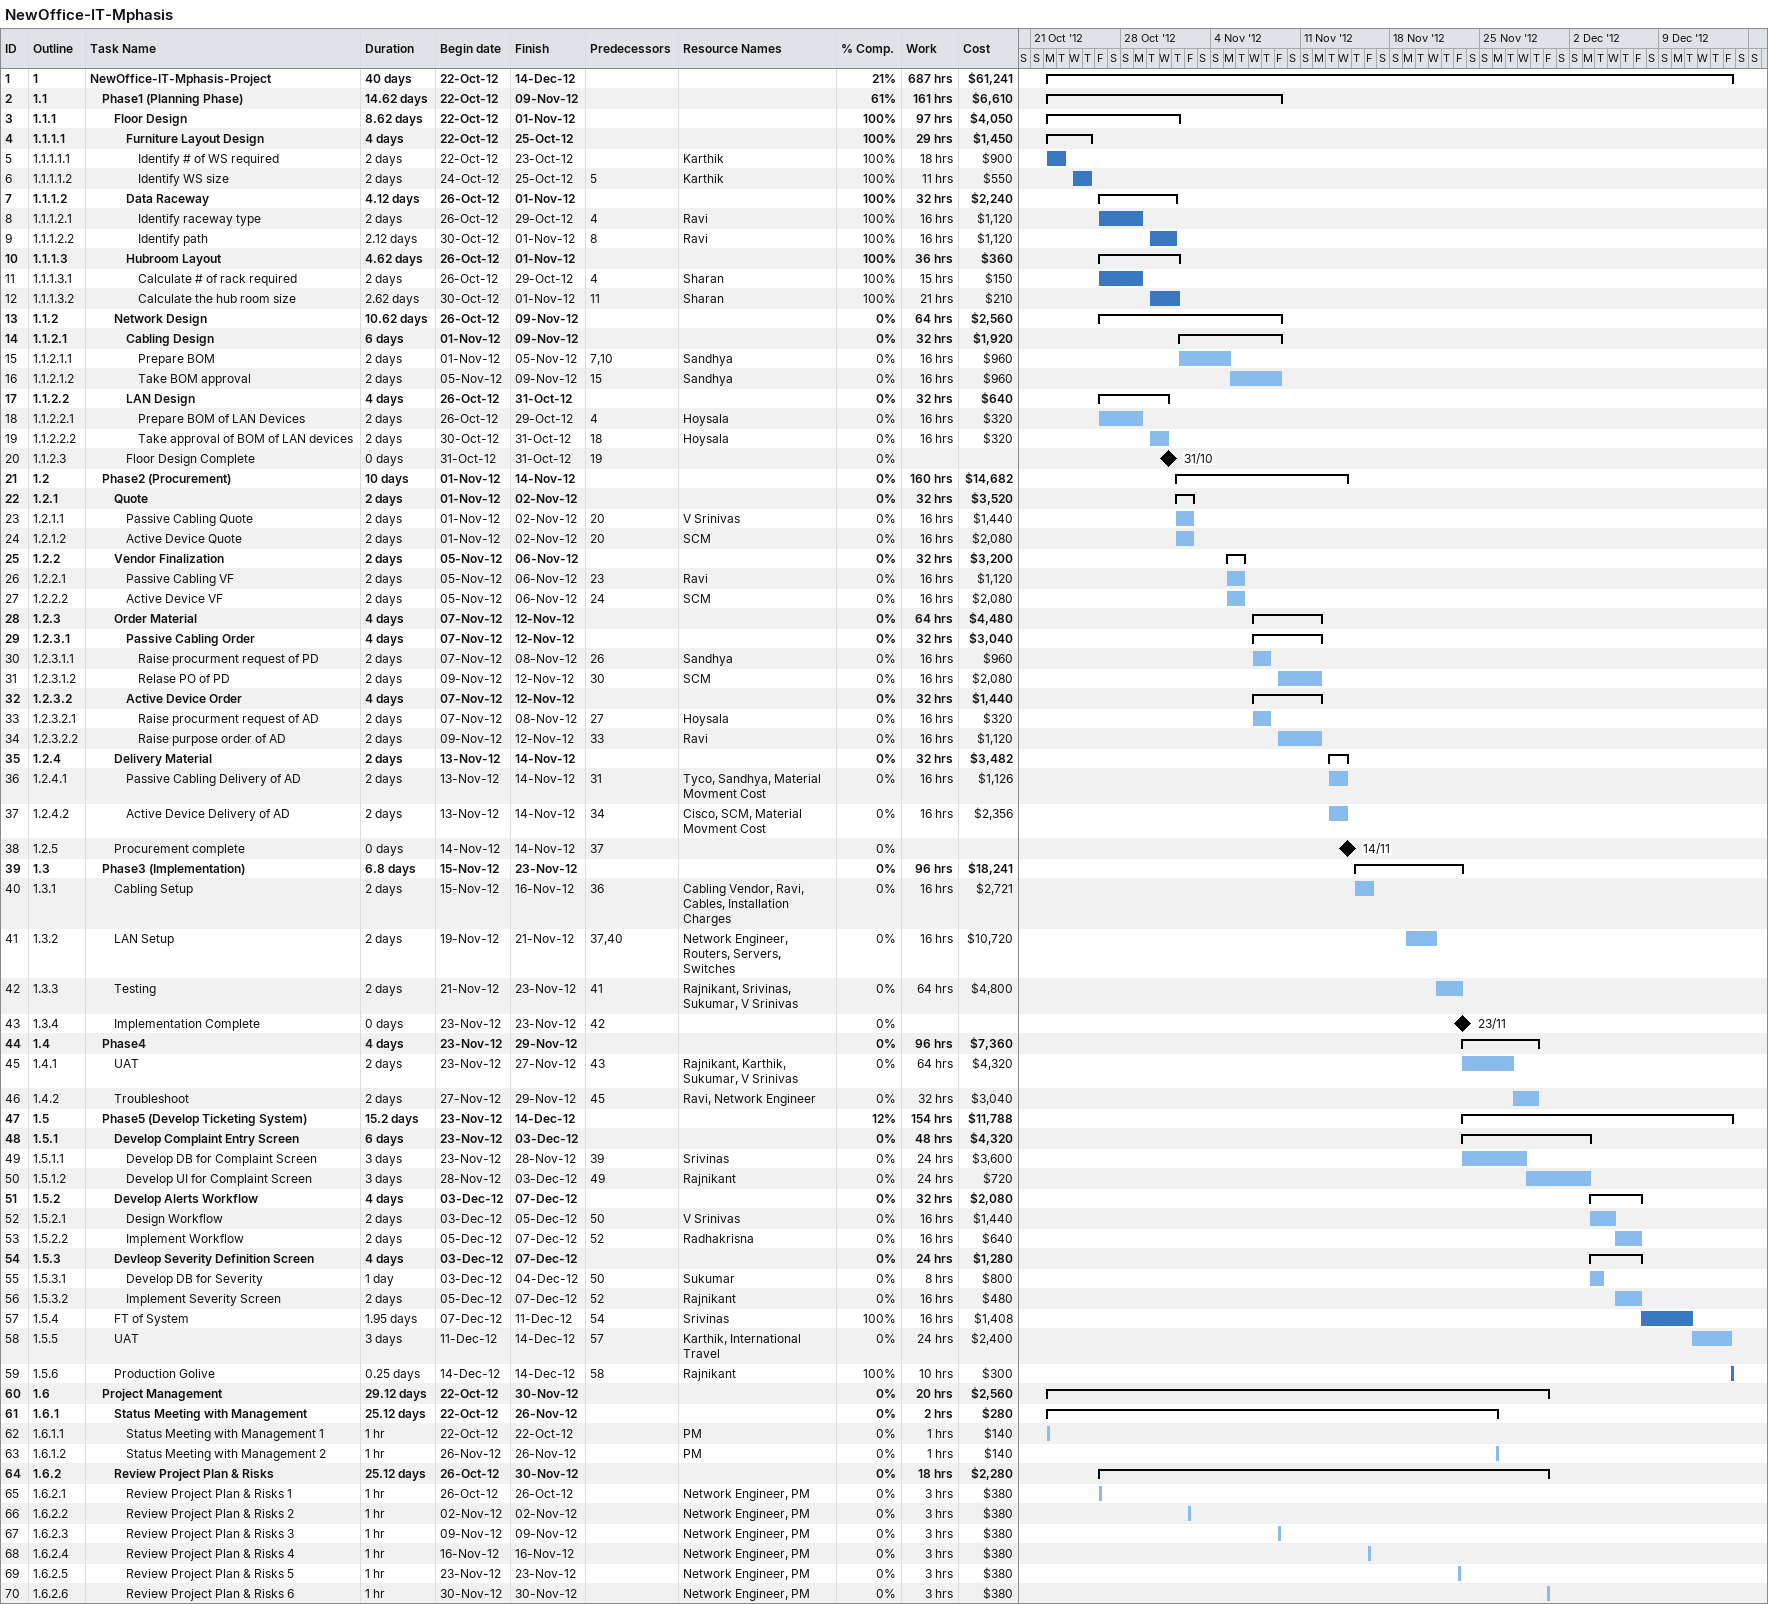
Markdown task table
NewOffice-IT-Mphasis

| ID | WBS | Task | Duration | Start | Finish | Predecessors | Resources | % complete | Work (h) | Cost ($) |
|---|---|---|---|---|---|---|---|---|---|---|
| 1 | 1 | **NewOffice-IT-Mphasis-Project** | 40d | 2012-10-22 | 2012-12-14 |  |  | 21 | 687 | 61241 |
| 2 | 1.1 | **Phase1 (Planning Phase)** | 14.62d | 2012-10-22 | 2012-11-09 |  |  | 61 | 161 | 6610 |
| 3 | 1.1.1 | **Floor Design** | 8.62d | 2012-10-22 | 2012-11-01 |  |  | 100 | 97 | 4050 |
| 4 | 1.1.1.1 | **Furniture Layout Design** | 4d | 2012-10-22 | 2012-10-25 |  |  | 100 | 29 | 1450 |
| 5 | 1.1.1.1.1 | Identify # of WS required | 2d | 2012-10-22 | 2012-10-23 |  | Karthik | 100 | 18 | 900 |
| 6 | 1.1.1.1.2 | Identify WS size | 2d | 2012-10-24 | 2012-10-25 | 5 | Karthik | 100 | 11 | 550 |
| 7 | 1.1.1.2 | **Data Raceway** | 4.12d | 2012-10-26 | 2012-11-01 |  |  | 100 | 32 | 2240 |
| 8 | 1.1.1.2.1 | Identify raceway type | 2d | 2012-10-26 | 2012-10-29 | 4 | Ravi | 100 | 16 | 1120 |
| 9 | 1.1.1.2.2 | Identify path | 2.12d | 2012-10-30 | 2012-11-01 | 8 | Ravi | 100 | 16 | 1120 |
| 10 | 1.1.1.3 | **Hubroom Layout** | 4.62d | 2012-10-26 | 2012-11-01 |  |  | 100 | 36 | 360 |
| 11 | 1.1.1.3.1 | Calculate # of rack required | 2d | 2012-10-26 | 2012-10-29 | 4 | Sharan | 100 | 15 | 150 |
| 12 | 1.1.1.3.2 | Calculate the hub room size | 2.62d | 2012-10-30 | 2012-11-01 | 11 | Sharan | 100 | 21 | 210 |
| 13 | 1.1.2 | **Network Design** | 10.62d | 2012-10-26 | 2012-11-09 |  |  | 0 | 64 | 2560 |
| 14 | 1.1.2.1 | **Cabling Design** | 6d | 2012-11-01 | 2012-11-09 |  |  | 0 | 32 | 1920 |
| 15 | 1.1.2.1.1 | Prepare BOM | 2d | 2012-11-01 | 2012-11-05 | 7, 10 | Sandhya | 0 | 16 | 960 |
| 16 | 1.1.2.1.2 | Take BOM approval | 2d | 2012-11-05 | 2012-11-09 | 15 | Sandhya | 0 | 16 | 960 |
| 17 | 1.1.2.2 | **LAN Design** | 4d | 2012-10-26 | 2012-10-31 |  |  | 0 | 32 | 640 |
| 18 | 1.1.2.2.1 | Prepare BOM of LAN Devices | 2d | 2012-10-26 | 2012-10-29 | 4 | Hoysala | 0 | 16 | 320 |
| 19 | 1.1.2.2.2 | Take approval of BOM of LAN devices | 2d | 2012-10-30 | 2012-10-31 | 18 | Hoysala | 0 | 16 | 320 |
| 20 | 1.1.2.3 | Floor Design Complete | 0d | 2012-10-31 | 2012-10-31 | 19 |  | 0 |  |  |
| 21 | 1.2 | **Phase2 (Procurement)** | 10d | 2012-11-01 | 2012-11-14 |  |  | 0 | 160 | 14682 |
| 22 | 1.2.1 | **Quote** | 2d | 2012-11-01 | 2012-11-02 |  |  | 0 | 32 | 3520 |
| 23 | 1.2.1.1 | Passive Cabling Quote | 2d | 2012-11-01 | 2012-11-02 | 20 | V Srinivas | 0 | 16 | 1440 |
| 24 | 1.2.1.2 | Active Device Quote | 2d | 2012-11-01 | 2012-11-02 | 20 | SCM | 0 | 16 | 2080 |
| 25 | 1.2.2 | **Vendor Finalization** | 2d | 2012-11-05 | 2012-11-06 |  |  | 0 | 32 | 3200 |
| 26 | 1.2.2.1 | Passive Cabling VF | 2d | 2012-11-05 | 2012-11-06 | 23 | Ravi | 0 | 16 | 1120 |
| 27 | 1.2.2.2 | Active Device VF | 2d | 2012-11-05 | 2012-11-06 | 24 | SCM | 0 | 16 | 2080 |
| 28 | 1.2.3 | **Order Material** | 4d | 2012-11-07 | 2012-11-12 |  |  | 0 | 64 | 4480 |
| 29 | 1.2.3.1 | **Passive Cabling Order** | 4d | 2012-11-07 | 2012-11-12 |  |  | 0 | 32 | 3040 |
| 30 | 1.2.3.1.1 | Raise procurment request of PD | 2d | 2012-11-07 | 2012-11-08 | 26 | Sandhya | 0 | 16 | 960 |
| 31 | 1.2.3.1.2 | Relase PO of PD | 2d | 2012-11-09 | 2012-11-12 | 30 | SCM | 0 | 16 | 2080 |
| 32 | 1.2.3.2 | **Active Device Order** | 4d | 2012-11-07 | 2012-11-12 |  |  | 0 | 32 | 1440 |
| 33 | 1.2.3.2.1 | Raise procurment request of AD | 2d | 2012-11-07 | 2012-11-08 | 27 | Hoysala | 0 | 16 | 320 |
| 34 | 1.2.3.2.2 | Raise purpose order of AD | 2d | 2012-11-09 | 2012-11-12 | 33 | Ravi | 0 | 16 | 1120 |
| 35 | 1.2.4 | **Delivery Material** | 2d | 2012-11-13 | 2012-11-14 |  |  | 0 | 32 | 3482 |
| 36 | 1.2.4.1 | Passive Cabling Delivery of AD | 2d | 2012-11-13 | 2012-11-14 | 31 | Tyco, Sandhya, Material Movment Cost | 0 | 16 | 1126 |
| 37 | 1.2.4.2 | Active Device Delivery of AD | 2d | 2012-11-13 | 2012-11-14 | 34 | Cisco, SCM, Material Movment Cost | 0 | 16 | 2356 |
| 38 | 1.2.5 | Procurement complete | 0d | 2012-11-14 | 2012-11-14 | 37 |  | 0 |  |  |
| 39 | 1.3 | **Phase3 (Implementation)** | 6.8d | 2012-11-15 | 2012-11-23 |  |  | 0 | 96 | 18241 |
| 40 | 1.3.1 | Cabling Setup | 2d | 2012-11-15 | 2012-11-16 | 36 | Cabling Vendor, Ravi, Cables, Installation Charges | 0 | 16 | 2721 |
| 41 | 1.3.2 | LAN Setup | 2d | 2012-11-19 | 2012-11-21 | 37, 40 | Network Engineer, Routers, Servers, Switches | 0 | 16 | 10720 |
| 42 | 1.3.3 | Testing | 2d | 2012-11-21 | 2012-11-23 | 41 | Rajnikant, Srivinas, Sukumar, V Srinivas | 0 | 64 | 4800 |
| 43 | 1.3.4 | Implementation Complete | 0d | 2012-11-23 | 2012-11-23 | 42 |  | 0 |  |  |
| 44 | 1.4 | **Phase4** | 4d | 2012-11-23 | 2012-11-29 |  |  | 0 | 96 | 7360 |
| 45 | 1.4.1 | UAT | 2d | 2012-11-23 | 2012-11-27 | 43 | Rajnikant, Karthik, Sukumar, V Srinivas | 0 | 64 | 4320 |
| 46 | 1.4.2 | Troubleshoot | 2d | 2012-11-27 | 2012-11-29 | 45 | Ravi, Network Engineer | 0 | 32 | 3040 |
| 47 | 1.5 | **Phase5 (Develop Ticketing System)** | 15.2d | 2012-11-23 | 2012-12-14 |  |  | 12 | 154 | 11788 |
| 48 | 1.5.1 | **Develop Complaint Entry Screen** | 6d | 2012-11-23 | 2012-12-03 |  |  | 0 | 48 | 4320 |
| 49 | 1.5.1.1 | Develop DB for Complaint Screen | 3d | 2012-11-23 | 2012-11-28 | 39 | Srivinas | 0 | 24 | 3600 |
| 50 | 1.5.1.2 | Develop UI for Complaint Screen | 3d | 2012-11-28 | 2012-12-03 | 49 | Rajnikant | 0 | 24 | 720 |
| 51 | 1.5.2 | **Develop Alerts Workflow** | 4d | 2012-12-03 | 2012-12-07 |  |  | 0 | 32 | 2080 |
| 52 | 1.5.2.1 | Design Workflow | 2d | 2012-12-03 | 2012-12-05 | 50 | V Srinivas | 0 | 16 | 1440 |
| 53 | 1.5.2.2 | Implement Workflow | 2d | 2012-12-05 | 2012-12-07 | 52 | Radhakrisna | 0 | 16 | 640 |
| 54 | 1.5.3 | **Devleop Severity Definition Screen** | 4d | 2012-12-03 | 2012-12-07 |  |  | 0 | 24 | 1280 |
| 55 | 1.5.3.1 | Develop DB for Severity | 1d | 2012-12-03 | 2012-12-04 | 50 | Sukumar | 0 | 8 | 800 |
| 56 | 1.5.3.2 | Implement Severity Screen | 2d | 2012-12-05 | 2012-12-07 | 52 | Rajnikant | 0 | 16 | 480 |
| 57 | 1.5.4 | FT of System | 1.95d | 2012-12-07 | 2012-12-11 | 54 | Srivinas | 100 | 16 | 1408 |
| 58 | 1.5.5 | UAT | 3d | 2012-12-11 | 2012-12-14 | 57 | Karthik, International Travel | 0 | 24 | 2400 |
| 59 | 1.5.6 | Production Golive | 0.25d | 2012-12-14 | 2012-12-14 | 58 | Rajnikant | 100 | 10 | 300 |
| 60 | 1.6 | **Project Management** | 29.12d | 2012-10-22 | 2012-11-30 |  |  | 0 | 20 | 2560 |
| 61 | 1.6.1 | **Status Meeting with Management** | 25.12d | 2012-10-22 | 2012-11-26 |  |  | 0 | 2 | 280 |
| 62 | 1.6.1.1 | Status Meeting with Management 1 | 1h | 2012-10-22 | 2012-10-22 |  | PM | 0 | 1 | 140 |
| 63 | 1.6.1.2 | Status Meeting with Management 2 | 1h | 2012-11-26 | 2012-11-26 |  | PM | 0 | 1 | 140 |
| 64 | 1.6.2 | **Review Project Plan & Risks** | 25.12d | 2012-10-26 | 2012-11-30 |  |  | 0 | 18 | 2280 |
| 65 | 1.6.2.1 | Review Project Plan & Risks 1 | 1h | 2012-10-26 | 2012-10-26 |  | Network Engineer, PM | 0 | 3 | 380 |
| 66 | 1.6.2.2 | Review Project Plan & Risks 2 | 1h | 2012-11-02 | 2012-11-02 |  | Network Engineer, PM | 0 | 3 | 380 |
| 67 | 1.6.2.3 | Review Project Plan & Risks 3 | 1h | 2012-11-09 | 2012-11-09 |  | Network Engineer, PM | 0 | 3 | 380 |
| 68 | 1.6.2.4 | Review Project Plan & Risks 4 | 1h | 2012-11-16 | 2012-11-16 |  | Network Engineer, PM | 0 | 3 | 380 |
| 69 | 1.6.2.5 | Review Project Plan & Risks 5 | 1h | 2012-11-23 | 2012-11-23 |  | Network Engineer, PM | 0 | 3 | 380 |
| 70 | 1.6.2.6 | Review Project Plan & Risks 6 | 1h | 2012-11-30 | 2012-11-30 |  | Network Engineer, PM | 0 | 3 | 380 |
